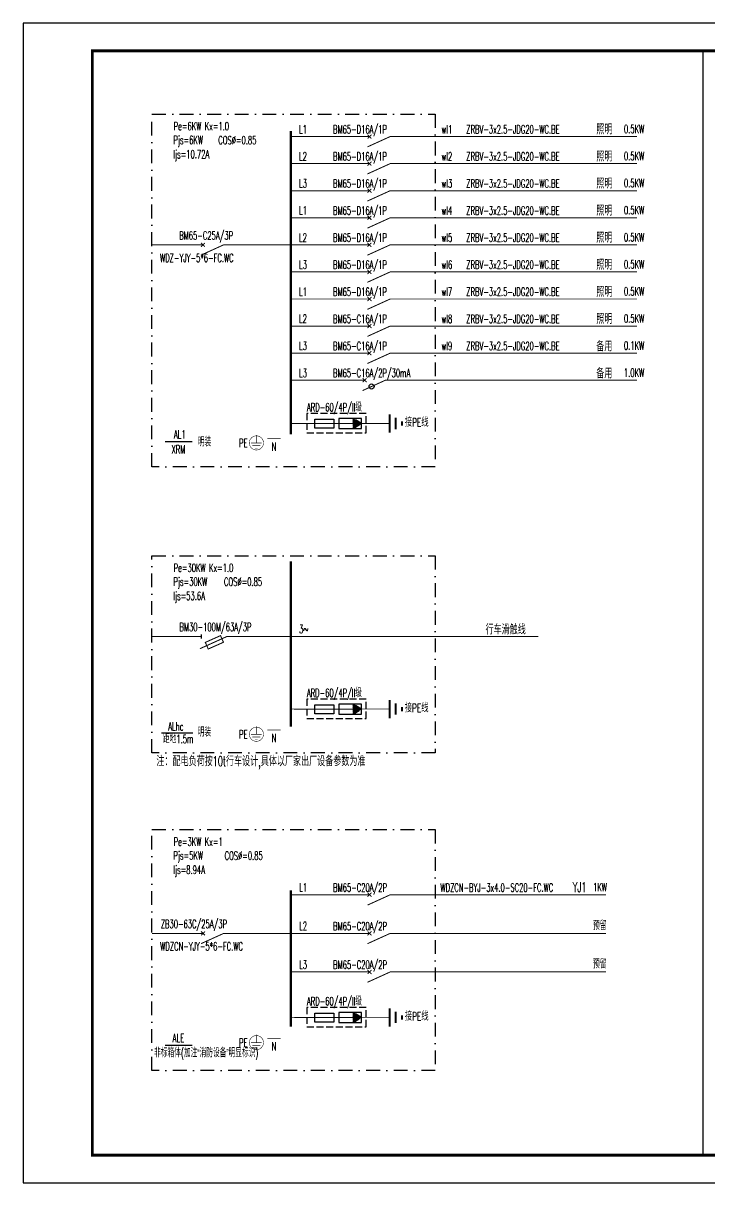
# Model space of a CAD drawing. Extents: x 1728470 to 1835391, y -157368 to 197905.
# Drawn here: x 1728675 to 1753536, y 109229 to 151229 of the extents above; entities that cross this region are included whole.
import ezdxf
from ezdxf.enums import TextEntityAlignment as Align

# ---------------------------------------------------------------- set-up
doc = ezdxf.new("R2010")
doc.units = 0
doc.header["$LTSCALE"] = 1000
doc.header["$MEASUREMENT"] = 0
doc.linetypes.add('DASH', pattern=[0.35, 0.25, -0.1])
doc.linetypes.add('DASHDOTX2', pattern=[2, 1, -0.5, 0, -0.5])
doc.layers.get('0').update_dxf_attribs({"linetype": 'CONTINUOUS'})
for name, color, linetype in [('DOTLN', 2, 'CONTINUOUS'), ('E-SB', 3, 'CONTINUOUS'), ('ELEMENT', 3, 'CONTINUOUS'), ('LZQ', 200, 'CONTINUOUS'), ('PUB_TEXT', 7, 'CONTINUOUS'), ('TEL_TEXT', 7, 'CONTINUOUS'), ('TEL_TITLE', 7, 'CONTINUOUS'), ('WIRE-母线', 6, 'CONTINUOUS'), ('WIRE-照明', 1, 'CONTINUOUS'), ('WIRE-系统', 4, 'CONTINUOUS'), ('XTT', 3, 'CONTINUOUS'), ('电气', 7, 'CONTINUOUS'), ('系统层', 7, 'CONTINUOUS')]:
    doc.layers.add(name, color=color, linetype=linetype)
doc.styles.add('HZTXT', font='txt', dxfattribs={"width": 0.7, "height": 300, "bigfont": 'HZTXT'})
doc.styles.get("Standard").update_dxf_attribs({"font": 'gbenor.shx', "bigfont": 'gbcbig.shx'})
doc.styles.add('STY53', font='COMPLEX', dxfattribs={"width": 0.6, "bigfont": 'HZTXT'})

# ---------------------------------------------------------------- blocks, each defined once
blk = doc.blocks.new('$ELEMENT$00000454')
at = {"const_width": 0.0233}
for points in [[(0, 0), (0, -0.375)], [(-0.25, -0.375), (0.25, -0.375)], [(-0.188, -0.5), (0.188, -0.5)], [(-0.062, -0.625), (0.062, -0.625)]]:
    blk.add_lwpolyline(points, dxfattribs=at)
blk.add_lwpolyline([(0, -0.04, 1), (0, -0.707, 1), (0, -0.04, 1)], format="xyb", dxfattribs=at)
at = {"flags": 9}
blk.add_attdef('S', (0, 0), '', height=0.00000667, dxfattribs=at)
blk = doc.blocks.new('$ELEMENT$00000497')
at = {"const_width": 0.0233}
for points in [[(0, 0), (0, -0.25)], [(0, -1), (0, -0.75), (-0.25, -0.2)], [(-0.047, -0.297), (0.047, -0.203)], [(-0.047, -0.203), (0.047, -0.297)]]:
    blk.add_lwpolyline(points, dxfattribs=at)
at = {"flags": 9}
blk.add_attdef('S', (0, 0), '', height=0.00000667, dxfattribs=at)
blk = doc.blocks.new('$ELEMENT$00000525')
at = {"const_width": 0.0233}
for points in [[(0, 0), (0, -0.25)], [(-0.25, -0.2), (0, -0.75), (0, -1)], [(-0.047, -0.203), (0.047, -0.297)], [(0.047, -0.203), (-0.047, -0.297)]]:
    blk.add_lwpolyline(points, dxfattribs=at)
blk.add_circle((-0.151, -0.417), 0.0615)
at = {"flags": 9}
blk.add_attdef('S', (0, 0), '', height=0.00000667, dxfattribs=at)
blk = doc.blocks.new('$ELEMENT$00000529')
at = {"const_width": 0.0233}
for points in [[(0, 0), (0, -0.183)], [(-0.291, -0.342), (-0.139, -0.275), (0.017, -0.625), (-0.136, -0.693), (-0.291, -0.342)], [(0, -1), (0, -0.78), (-0.283, -0.152)], [(-0.05, -0.183), (0.05, -0.183)]]:
    blk.add_lwpolyline(points, dxfattribs=at)
at = {"flags": 9}
blk.add_attdef('S', (0, 0), '', height=0.00000667, dxfattribs=at)

msp = doc.modelspace()

# ---------------------------------------------------------------- hatches: boundary and pattern name
at = {"layer": '电气'}
h = msp.add_hatch(dxfattribs=at)
h.set_pattern_fill('ANSI31', color=256, scale=100, style=0)
h.set_pattern_definition([(45, (2219466.875, 122676.92), (-7.07106781, 7.07106781), [])])
h.paths.add_polyline_path([(1740924, 136731), (1740621, 136910), (1740621, 136552)])
h = msp.add_hatch(dxfattribs=at)
h.set_pattern_fill('ANSI31', color=256, scale=100, style=0)
h.set_pattern_definition([(45, (2219465.279, 112331.601), (-7.07106781, 7.07106781), [])])
h.paths.add_polyline_path([(1740923, 126386), (1740620, 126565), (1740620, 126207)])
h = msp.add_hatch(dxfattribs=at)
h.set_pattern_fill('ANSI31', color=256, scale=100, style=0)
h.set_pattern_definition([(45, (2219466.876, 101164.559), (-7.07106781, 7.07106781), [])])
h.paths.add_polyline_path([(1740924, 115219), (1740621, 115398), (1740621, 115040)])

# ---------------------------------------------------------------- linework, layer by layer
at = {"color": 250}
msp.add_line((1753285, 150229), (1753285, 110229), dxfattribs=at)
at = {"color": 3, "linetype": 'CONTINUOUS', "const_width": 27}
for points in [[(1740924, 136731), (1741942, 136731)], [(1740923, 126386), (1741941, 126386)], [(1740924, 115219), (1741942, 115219)]]:
    msp.add_lwpolyline(points, dxfattribs=at)
at = {"ltscale": 10, "const_width": 50}
for points in [[(1733813, 136071), (1734800, 136071)], [(1733674, 125519), (1734828, 125519)], [(1733813, 114211), (1734800, 114211)]]:
    msp.add_lwpolyline(points, dxfattribs=at)
at = {"layer": 'DOTLN', "color": 2, "linetype": 'DASH'}
for points in [[(1738951, 136395), (1741093, 136395), (1741093, 137095), (1738951, 137095)], [(1738950, 126049), (1741091, 126049), (1741091, 126749), (1738950, 126749)], [(1738951, 114882), (1741093, 114882), (1741093, 115582), (1738951, 115582)]]:
    msp.add_lwpolyline(points, close=True, dxfattribs=at)
at = {"layer": 'DOTLN', "linetype": 'DASH'}
for points in [[(1740924, 136731), (1740621, 136910), (1740621, 136552), (1740924, 136731)], [(1740923, 126386), (1740620, 126565), (1740620, 126207), (1740923, 126386)], [(1740924, 115219), (1740621, 115398), (1740621, 115040), (1740924, 115219)]]:
    msp.add_lwpolyline(points, dxfattribs=at)
at = {"layer": 'LZQ', "linetype": 'DASHDOTX2', "ltscale": 0.5}
for points in [[(1733338, 147940), (1743596, 147940), (1743596, 135158), (1733338, 135158)], [(1733338, 131943), (1743596, 131943), (1743596, 124799), (1733338, 124799)], [(1733338, 122023), (1743596, 122023), (1743596, 113297), (1733338, 113297)]]:
    msp.add_lwpolyline(points, close=True, dxfattribs=at)
at = {"layer": 'TEL_TITLE'}
msp.add_lwpolyline([(1728675, 109229), (1788075, 109229), (1788075, 151229), (1728675, 151229)], close=True, dxfattribs=at)
at = {"layer": 'TEL_TITLE', "const_width": 100}
msp.add_lwpolyline([(1731175, 110229), (1787075, 110229), (1787075, 150229), (1731175, 150229)], close=True, dxfattribs=at)
at = {"layer": 'WIRE-母线', "ltscale": 10, "const_width": 80}
for points in [[(1738366, 147330), (1738366, 136333)], [(1738366, 131740), (1738366, 125744)], [(1738368, 119824), (1738368, 114881)]]:
    msp.add_lwpolyline(points, dxfattribs=at)
at = {"layer": 'WIRE-照明', "const_width": 40}
for points in [[(1740100, 136731), (1740621, 136731)], [(1740098, 126386), (1740620, 126386)], [(1740100, 115219), (1740621, 115219)]]:
    msp.add_lwpolyline(points, dxfattribs=at)
at = {"layer": 'WIRE-系统', "ltscale": 10}
for points, const_width in [([(1738365, 147123), (1740838, 147123)], 35), ([(1742163, 147123), (1750896, 147123)], 35), ([(1738365, 146143), (1740838, 146143)], 35), ([(1742163, 146143), (1750896, 146143)], 35), ([(1738365, 145162), (1740838, 145162)], 35), ([(1742163, 145162), (1750896, 145162)], 35), ([(1738365, 144181), (1740838, 144181)], 35), ([(1742163, 144181), (1750896, 144181)], 35), ([(1738365, 143201), (1740838, 143201)], 35), ([(1742163, 143201), (1750896, 143201)], 35), ([(1738365, 142220), (1740838, 142220)], 35), ([(1742163, 142220), (1750896, 142220)], 35), ([(1738365, 141239), (1740838, 141239)], 35), ([(1742163, 141239), (1750896, 141239)], 35), ([(1738365, 140259), (1740838, 140259)], 35), ([(1742163, 140259), (1750896, 140259)], 35), ([(1738365, 139278), (1740838, 139278)], 35), ([(1742163, 139278), (1750896, 139278)], 35), ([(1738365, 138297), (1740838, 138297)], 35), ([(1742163, 138297), (1750896, 138297)], 35), ([(1737519, 136184), (1737999, 136184)], 28), ([(1738366, 129021), (1747326, 129021)], 35), ([(1737519, 125632), (1737999, 125632)], 28), ([(1738368, 119662), (1740841, 119662)], 35), ([(1742341, 119662), (1749776, 119662)], 35), ([(1738368, 118264), (1740841, 118264)], 35), ([(1742341, 118264), (1749776, 118264)], 35), ([(1738368, 116867), (1740841, 116867)], 35), ([(1742341, 116867), (1749776, 116867)], 35), ([(1737519, 114463), (1737999, 114463)], 28)]:
    msp.add_lwpolyline(points, dxfattribs=dict(at, const_width=const_width))
at = {"layer": 'WIRE-系统', "const_width": 35}
for points in [[(1734994, 143201), (1733335, 143201)], [(1736119, 143201), (1738363, 143201)], [(1734981, 129021), (1733336, 129021)], [(1736106, 129021), (1738365, 129021)], [(1734999, 118264), (1733339, 118264)], [(1736124, 118264), (1738368, 118264)]]:
    msp.add_lwpolyline(points, dxfattribs=at)
at = {"layer": 'XTT', "color": 3, "linetype": 'CONTINUOUS'}
for points, const_width in [([(1738366, 136731), (1740100, 136731)], 27), ([(1738487, 136731), (1740100, 136731)], 40), ([(1738365, 126386), (1740098, 126386)], 27), ([(1738485, 126386), (1740098, 126386)], 40), ([(1738366, 115219), (1740100, 115219)], 27), ([(1738487, 115219), (1740100, 115219)], 40)]:
    msp.add_lwpolyline(points, dxfattribs=dict(at, const_width=const_width))
at = {"layer": '电气', "const_width": 72}
for points in [[(1741942, 136397), (1741942, 137065)], [(1742167, 136525), (1742167, 136937)], [(1742392, 136654), (1742392, 136808)], [(1741941, 126051), (1741941, 126720)], [(1742166, 126180), (1742166, 126591)], [(1742391, 126308), (1742391, 126463)], [(1741942, 114884), (1741942, 115553)], [(1742167, 115013), (1742167, 115424)], [(1742392, 115141), (1742392, 115296)]]:
    msp.add_lwpolyline(points, dxfattribs=at)
at = {"layer": '电气'}
for points in [[(1739231, 136884), (1739922, 136884), (1739922, 136565), (1739231, 136565)], [(1739229, 126539), (1739920, 126539), (1739920, 126220), (1739229, 126220)], [(1739231, 115372), (1739922, 115372), (1739922, 115053), (1739231, 115053)]]:
    msp.add_lwpolyline(points, close=True, dxfattribs=at)
at = {"layer": '系统层', "color": 1, "linetype": 'CONTINUOUS'}
for points in [[(1740100, 136552), (1740924, 136552), (1740924, 136910), (1740100, 136910)], [(1740098, 126207), (1740923, 126207), (1740923, 126565), (1740098, 126565)], [(1740100, 115040), (1740924, 115040), (1740924, 115398), (1740100, 115398)]]:
    msp.add_lwpolyline(points, close=True, dxfattribs=at)

# ---------------------------------------------------------------- block references
at = {"layer": 'E-SB', "xscale": 1573.714285714319, "yscale": 1573.714285714319, "zscale": 1573.714285714286, "rotation": 90}
msp.add_blockref('$ELEMENT$00000529', (1734837, 129021), dxfattribs=at)
at = {"layer": 'ELEMENT', "ltscale": 10, "xscale": 1500, "yscale": 1500, "rotation": 89.99999999089307}
for p in [(1740838, 147123), (1740838, 146143), (1740838, 145162), (1740838, 144181), (1734806, 143201), (1740838, 143201), (1740838, 142220), (1740838, 141239), (1740838, 140259), (1740838, 139278), (1740841, 119662), (1734811, 118264), (1740841, 118264), (1740841, 116867)]:
    msp.add_blockref('$ELEMENT$00000497', p, dxfattribs=at)
at = {"layer": 'ELEMENT', "xscale": 1500, "yscale": 1500, "rotation": 89.99999999089307}
msp.add_blockref('$ELEMENT$00000525', (1740663, 138297), dxfattribs=at)
at = {"layer": 'ELEMENT', "ltscale": 100, "xscale": 768, "yscale": 768, "zscale": 768}
for p in [(1737119, 136314), (1737119, 125762), (1737119, 114593)]:
    msp.add_blockref('$ELEMENT$00000454', p, dxfattribs=at)

# ---------------------------------------------------------------- texts
at = {"layer": 'PUB_TEXT', "color": 7, "ltscale": 10, "style": 'STY53', "width": 0.6}
for s, height, p in [('Pe=6KW Kx=1.0', 300, (1734123, 147350)), ('L1', 300, (1738664, 147238)), ('BM65-D16A/1P', 300, (1739893, 147234)), ('wl1', 300, (1743825, 147235)), ('ZRBV-3x2.5-JDG20-WC.BE', 300, (1744719, 147234)), ('0.5KW', 300, (1750428, 147249)), ('Pjs=6KW', 300, (1734114, 146851)), ('COS%%C=0.85', 300, (1735739, 146843)), ('Ijs=10.72A', 300, (1734108, 146333)), ('BM65-D16A/1P', 300, (1739893, 146253)), ('L2', 300, (1738664, 146257)), ('wl2', 300, (1743825, 146254)), ('ZRBV-3x2.5-JDG20-WC.BE', 300, (1744719, 146253)), ('0.5KW', 300, (1750428, 146268)), ('L3', 300, (1738664, 145277)), ('BM65-D16A/1P', 300, (1739893, 145273)), ('wl3', 300, (1743825, 145273)), ('ZRBV-3x2.5-JDG20-WC.BE', 300, (1744719, 145273)), ('0.5KW', 300, (1750428, 145288)), ('L1', 300, (1738664, 144296)), ('BM65-D16A/1P', 300, (1739893, 144292)), ('wl4', 300, (1743825, 144293)), ('ZRBV-3x2.5-JDG20-WC.BE', 300, (1744719, 144292)), ('0.5KW', 300, (1750428, 144307)), ('BM65-C25A/3P', 300, (1734323, 143390)), ('BM65-D16A/1P', 300, (1739893, 143311)), ('L2', 300, (1738664, 143315)), ('wl5', 300, (1743825, 143312)), ('ZRBV-3x2.5-JDG20-WC.BE', 300, (1744719, 143311)), ('0.5KW', 300, (1750428, 143326)), ('WDZ-YJY-5*6-FC.WC', 300, (1733632, 142579)), ('L3', 300, (1738664, 142335)), ('BM65-D16A/1P', 300, (1739893, 142331)), ('wl6', 300, (1743825, 142331)), ('ZRBV-3x2.5-JDG20-WC.BE', 300, (1744719, 142331)), ('0.5KW', 300, (1750428, 142346)), ('L1', 300, (1738664, 141354)), ('BM65-D16A/1P', 300, (1739893, 141350)), ('wl7', 300, (1743825, 141351)), ('ZRBV-3x2.5-JDG20-WC.BE', 300, (1744719, 141350)), ('0.5KW', 300, (1750428, 141365)), ('BM65-C16A/1P', 300, (1739893, 140369)), ('L2', 300, (1738664, 140373)), ('wl8', 300, (1743825, 140370)), ('ZRBV-3x2.5-JDG20-WC.BE', 300, (1744719, 140369)), ('0.5KW', 300, (1750428, 140384)), ('L3', 300, (1738664, 139393)), ('BM65-C16A/1P', 300, (1739893, 139389)), ('wl9', 300, (1743825, 139389)), ('ZRBV-3x2.5-JDG20-WC.BE', 300, (1744719, 139389)), ('0.1KW', 300, (1750428, 139404)), ('L3', 300, (1738664, 138412)), ('BM65-C16A/2P/30mA', 300, (1739893, 138408)), ('1.0KW', 300, (1750428, 138423)), ('ARD-60/4P/II级', 300, (1738947, 137169)), ('AL1', 300, (1734134, 136184)), ('明装', 300, (1734996, 135902)), ('XRM', 300, (1734043, 135641)), ('Pe=30KW Kx=1.0', 300, (1734123, 131353)), ('Pjs=30KW', 300, (1734114, 130854)), ('COS%%C=0.85', 300, (1735945, 130847)), ('Ijs=53.6A', 300, (1734108, 130336)), ('BM30-100M/63A/3P', 300, (1734333, 129211)), ('3~', 300, (1738664, 129137)), ('ARD-60/4P/II级', 300, (1738945, 126823)), ('ALhc', 300, (1733928, 125607)), ('明装', 300, (1734994, 125395)), ('距地1.5m', 300, (1733735, 125155)), ('注：配电负荷按10t行车设计,具体以厂家出厂设备参数为准', 360, (1733496, 124320)), ('Pe=3KW Kx=1', 300, (1734123, 121433)), ('Pjs=5KW', 300, (1734114, 120934)), ('COS%%C=0.85', 300, (1735968, 120926)), ('Ijs=8.94A', 300, (1734108, 120416)), ('BM65-C20A/2P', 300, (1739896, 119772)), ('L1', 300, (1738668, 119776)), ('WDZCN-BYJ-3x4.0-SC20-FC.WC', 300, (1743785, 119772)), ('1KW', 300, (1749308, 119787)), ('ZB30-63C/25A/3P', 300, (1733656, 118454)), ('L2', 300, (1738668, 118379)), ('BM65-C20A/2P', 300, (1739896, 118375)), ('预留', 300, (1749308, 118390)), ('WDZCN-YJY-5*6-FC.WC', 300, (1733637, 117643)), ('L3', 300, (1738668, 116982)), ('BM65-C20A/2P', 300, (1739896, 116978)), ('预留', 300, (1749308, 116993)), ('ARD-60/4P/II级', 300, (1738947, 115656)), ('ALE', 300, (1734088, 114324)), ('非标箱体(加注“消防设备”明显标识)', 300, (1733415, 113781))]:
    msp.add_text(s, height=height, dxfattribs=at).set_placement(p)
for s, p in [('照明', (1749716, 147399)), ('照明', (1749716, 146418)), ('照明', (1749716, 145437)), ('照明', (1749716, 144457)), ('照明', (1749716, 143476)), ('照明', (1749716, 142495)), ('照明', (1749716, 141514)), ('照明', (1749716, 140534)), ('备用', (1749716, 139553)), ('备用', (1749716, 138572)), ('行车滑触线', (1746146, 129296)), ('YJ1', (1748823, 119937))]:
    msp.add_text(s, height=360, dxfattribs=at).set_placement(p, align=Align.MIDDLE)
for s, p in [('PE', (1736645, 135876)), ('N', (1737756, 135741)), ('PE', (1736645, 125324)), ('N', (1737756, 125189)), ('PE', (1736645, 114155)), ('N', (1737756, 114020))]:
    msp.add_text(s, height=300, dxfattribs=at).set_placement(p, align=Align.CENTER)
at = {"layer": 'TEL_TEXT', "color": 7, "style": 'HZTXT', "width": 0.65}
for p in [(1742493, 136618), (1742491, 126273), (1742493, 115106)]:
    msp.add_text('接PE线', height=300, dxfattribs=at).set_placement(p)

doc.saveas('drawing.dxf')
